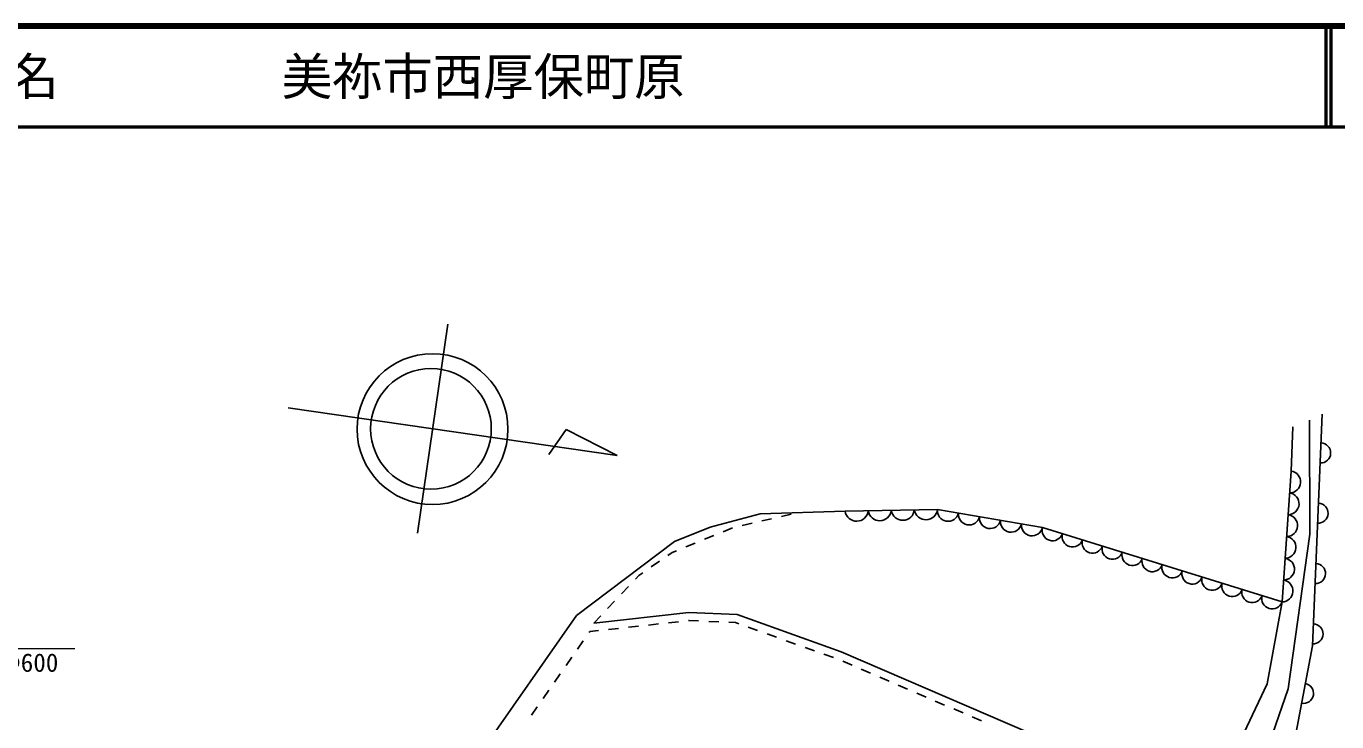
# Model space of a CAD drawing. Units: millimetres, scale not verified. Extents: x 40000 to 680000, y 20000 to 380000.
# Drawn here: x 379622 to 509837, y 310875 to 380000 of the extents above; entities that cross this region are included whole.
import ezdxf
from ezdxf.enums import TextEntityAlignment as Align

# ---------------------------------------------------------------- set-up
doc = ezdxf.new("R2010")
doc.units = ezdxf.units.MM
doc.header["$LTSCALE"] = 1000
for name, color, linetype, lineweight in [('S-BGD', 7, 'Continuous', 25), ('S-STR-HTXT', 7, 'Continuous', 13), ('S-TTL', 2, 'Continuous', 140), ('S-TTL-LINE', 7, 'Continuous', 50)]:
    doc.layers.add(name, color=color, linetype=linetype, lineweight=lineweight)
doc.layers.add('S-TTL-TXT', color=7, linetype='Continuous')
doc.styles.add('ＭＳ ゴシック', font='')
doc.styles.get('ＭＳ ゴシック').set_extended_font_data('MS Gothic')

msp = doc.modelspace()

# ---------------------------------------------------------------- linework, layer by layer
at = {"layer": 'S-BGD'}
for p, q in [((421499, 350383), (418501, 329617)), ((405662, 342070), (438323, 337354)), ((507421, 318411), (508389, 341451)), ((433269, 339907), (431555, 337447)), ((438323, 337354), (433269, 339907)), ((505316, 335788), (505476, 340193)), ((507161, 329528), (507135, 340863)), ((504394, 322788), (505316, 335788)), ((447586, 330220), (452553, 331533)), ((452553, 331533), (460986, 331792)), ((452712, 330830), (453687, 331053)), ((454662, 331276), (455636, 331499)), ((460986, 331792), (470167, 331983)), ((470167, 331983), (480596, 330177)), ((444047, 328792), (447586, 330220)), ((448867, 329766), (449793, 330144)), ((450762, 330385), (451737, 330607)), ((480596, 330177), (504394, 322788)), ((505001, 314151), (507161, 329528)), ((434284, 321428), (444047, 328792)), ((445164, 328254), (446090, 328632)), ((447015, 329010), (447941, 329388)), ((443367, 327397), (443802, 327698)), ((443802, 327698), (444238, 327876)), ((440501, 325412), (440900, 325689)), ((441723, 326259), (442545, 326828)), ((438769, 323591), (439458, 324315)), ((440147, 325040), (440501, 325412)), ((445474, 321738), (436013, 320692)), ((437391, 322141), (438080, 322866)), ((450248, 321527), (445474, 321738)), ((502913, 314645), (504394, 322788)), ((423608, 306127), (434284, 321428)), ((436013, 320692), (436702, 321416)), ((440465, 320379), (439472, 320269)), ((442453, 320599), (441459, 320489)), ((444441, 320819), (443447, 320709)), ((445501, 320936), (445435, 320929)), ((446434, 320895), (445501, 320936)), ((448432, 320807), (447433, 320851)), ((450092, 320733), (449431, 320762)), ((450410, 320619), (450092, 320733)), ((460579, 317835), (450248, 321527)), ((435617, 319843), (435547, 319743)), ((436490, 319939), (435617, 319843)), ((438478, 320159), (437484, 320049)), ((452294, 319946), (451352, 320283)), ((454177, 319273), (453235, 319610)), ((434975, 318923), (434403, 318103)), ((456060, 318600), (455119, 318936)), ((457944, 317927), (457002, 318263)), ((490155, 305116), (460579, 317835)), ((505218, 306820), (507421, 318411)), ((433830, 317283), (433258, 316463)), ((459827, 317254), (458885, 317590)), ((461676, 316492), (460757, 316887)), ((432686, 315642), (432114, 314822)), ((463513, 315702), (462594, 316097)), ((465350, 314912), (464432, 315307)), ((431542, 314002), (430969, 313182)), ((467188, 314122), (466269, 314517)), ((499023, 306412), (502913, 314645)), ((502385, 306634), (505001, 314151)), ((469025, 313332), (468106, 313727)), ((470862, 312542), (469944, 312937)), ((430397, 312362), (429825, 311542)), ((472700, 311752), (471781, 312147)), ((474537, 310962), (473618, 311357))]:
    msp.add_line(p, q, dxfattribs=at)
for centre, radius in [((419994, 339958), 7493), ((419839, 339989), 5995)]:
    msp.add_circle(centre, radius, dxfattribs=at)
for centre, radius, start, end in [((508227, 337596), 1000, 267.59403, 87.59403), ((505153, 334711), 1089, 270.47443, 81.41586), ((505000, 332544), 1089, 270.47443, 81.41586), ((507975, 331601), 1000, 267.59403, 87.59403), ((462131, 331964), 1157, 188.53049, 353.8483), ((464426, 332012), 1157, 188.53049, 353.8483), ((466721, 332059), 1157, 188.53049, 353.8483), ((469017, 332107), 1157, 188.53049, 353.8483), ((471220, 331860), 1060, 173.33322, 347.01622), ((473306, 331499), 1060, 173.33322, 347.01622), ((475392, 331137), 1060, 173.33322, 347.01622), ((477477, 330776), 1060, 173.33322, 347.01622), ((504846, 330378), 1089, 270.47443, 81.41586), ((479563, 330415), 1060, 173.33322, 347.01622), ((481599, 329906), 1039, 164.86411, 340.64066), ((483582, 329290), 1039, 164.86411, 340.64066), ((485565, 328674), 1039, 164.86411, 340.64066), ((487549, 328058), 1039, 164.86411, 340.64066), ((504693, 328211), 1089, 270.47443, 81.41586), ((489532, 327443), 1039, 164.86411, 340.64066), ((491515, 326827), 1039, 164.86411, 340.64066), ((504539, 326044), 1089, 270.47443, 81.41586), ((493498, 326211), 1039, 164.86411, 340.64066), ((495481, 325596), 1039, 164.86411, 340.64066), ((507724, 325606), 1000, 267.59403, 87.59403), ((497465, 324980), 1039, 164.86411, 340.64066), ((499448, 324364), 1039, 164.86411, 340.64066), ((504385, 323878), 1089, 270.47443, 81.41586), ((501431, 323749), 1039, 164.86411, 340.64066), ((503414, 323133), 1039, 164.86411, 340.64066), ((507472, 319611), 1000, 267.59403, 87.59403), ((506525, 313697), 1000, 259.23919, 79.23919)]:
    msp.add_arc(centre, radius, start, end, dxfattribs=at)
at = {"layer": 'S-STR-HTXT'}
msp.add_line((365456, 318173), (384456, 318173), dxfattribs=at)
at = {"layer": 'S-TTL'}
msp.add_line((680000, 380000), (40000, 380000), dxfattribs=at)
msp.add_line((680000, 380000), (40000, 380000), dxfattribs=at)
at = {"layer": 'S-TTL-LINE'}
for p, q in [((508747, 380000), (508747, 370000)), ((508747, 380000), (508747, 370000)), ((509247, 380000), (509247, 370000)), ((509247, 380000), (509247, 370000)), ((40000, 370000), (680000, 370000)), ((40000, 370000), (680000, 370000))]:
    msp.add_line(p, q, dxfattribs=at)

# ---------------------------------------------------------------- texts
at = {"layer": 'S-STR-HTXT', "style": 'ＭＳ ゴシック'}
msp.add_text('L=22.0\u3000Φ600', height=1833, dxfattribs=at).set_placement((374956, 317673), align=Align.TOP_CENTER)
at = {"layer": 'S-TTL-TXT', "style": 'ＭＳ ゴシック'}
for s, p in [('地 名', (370380, 375000)), ('地 名', (370380, 375000)), ('美祢市西厚保町原', (405024, 375000))]:
    msp.add_text(s, height=3666, dxfattribs=at).set_placement(p, align=Align.MIDDLE_LEFT)

doc.saveas('drawing.dxf')
